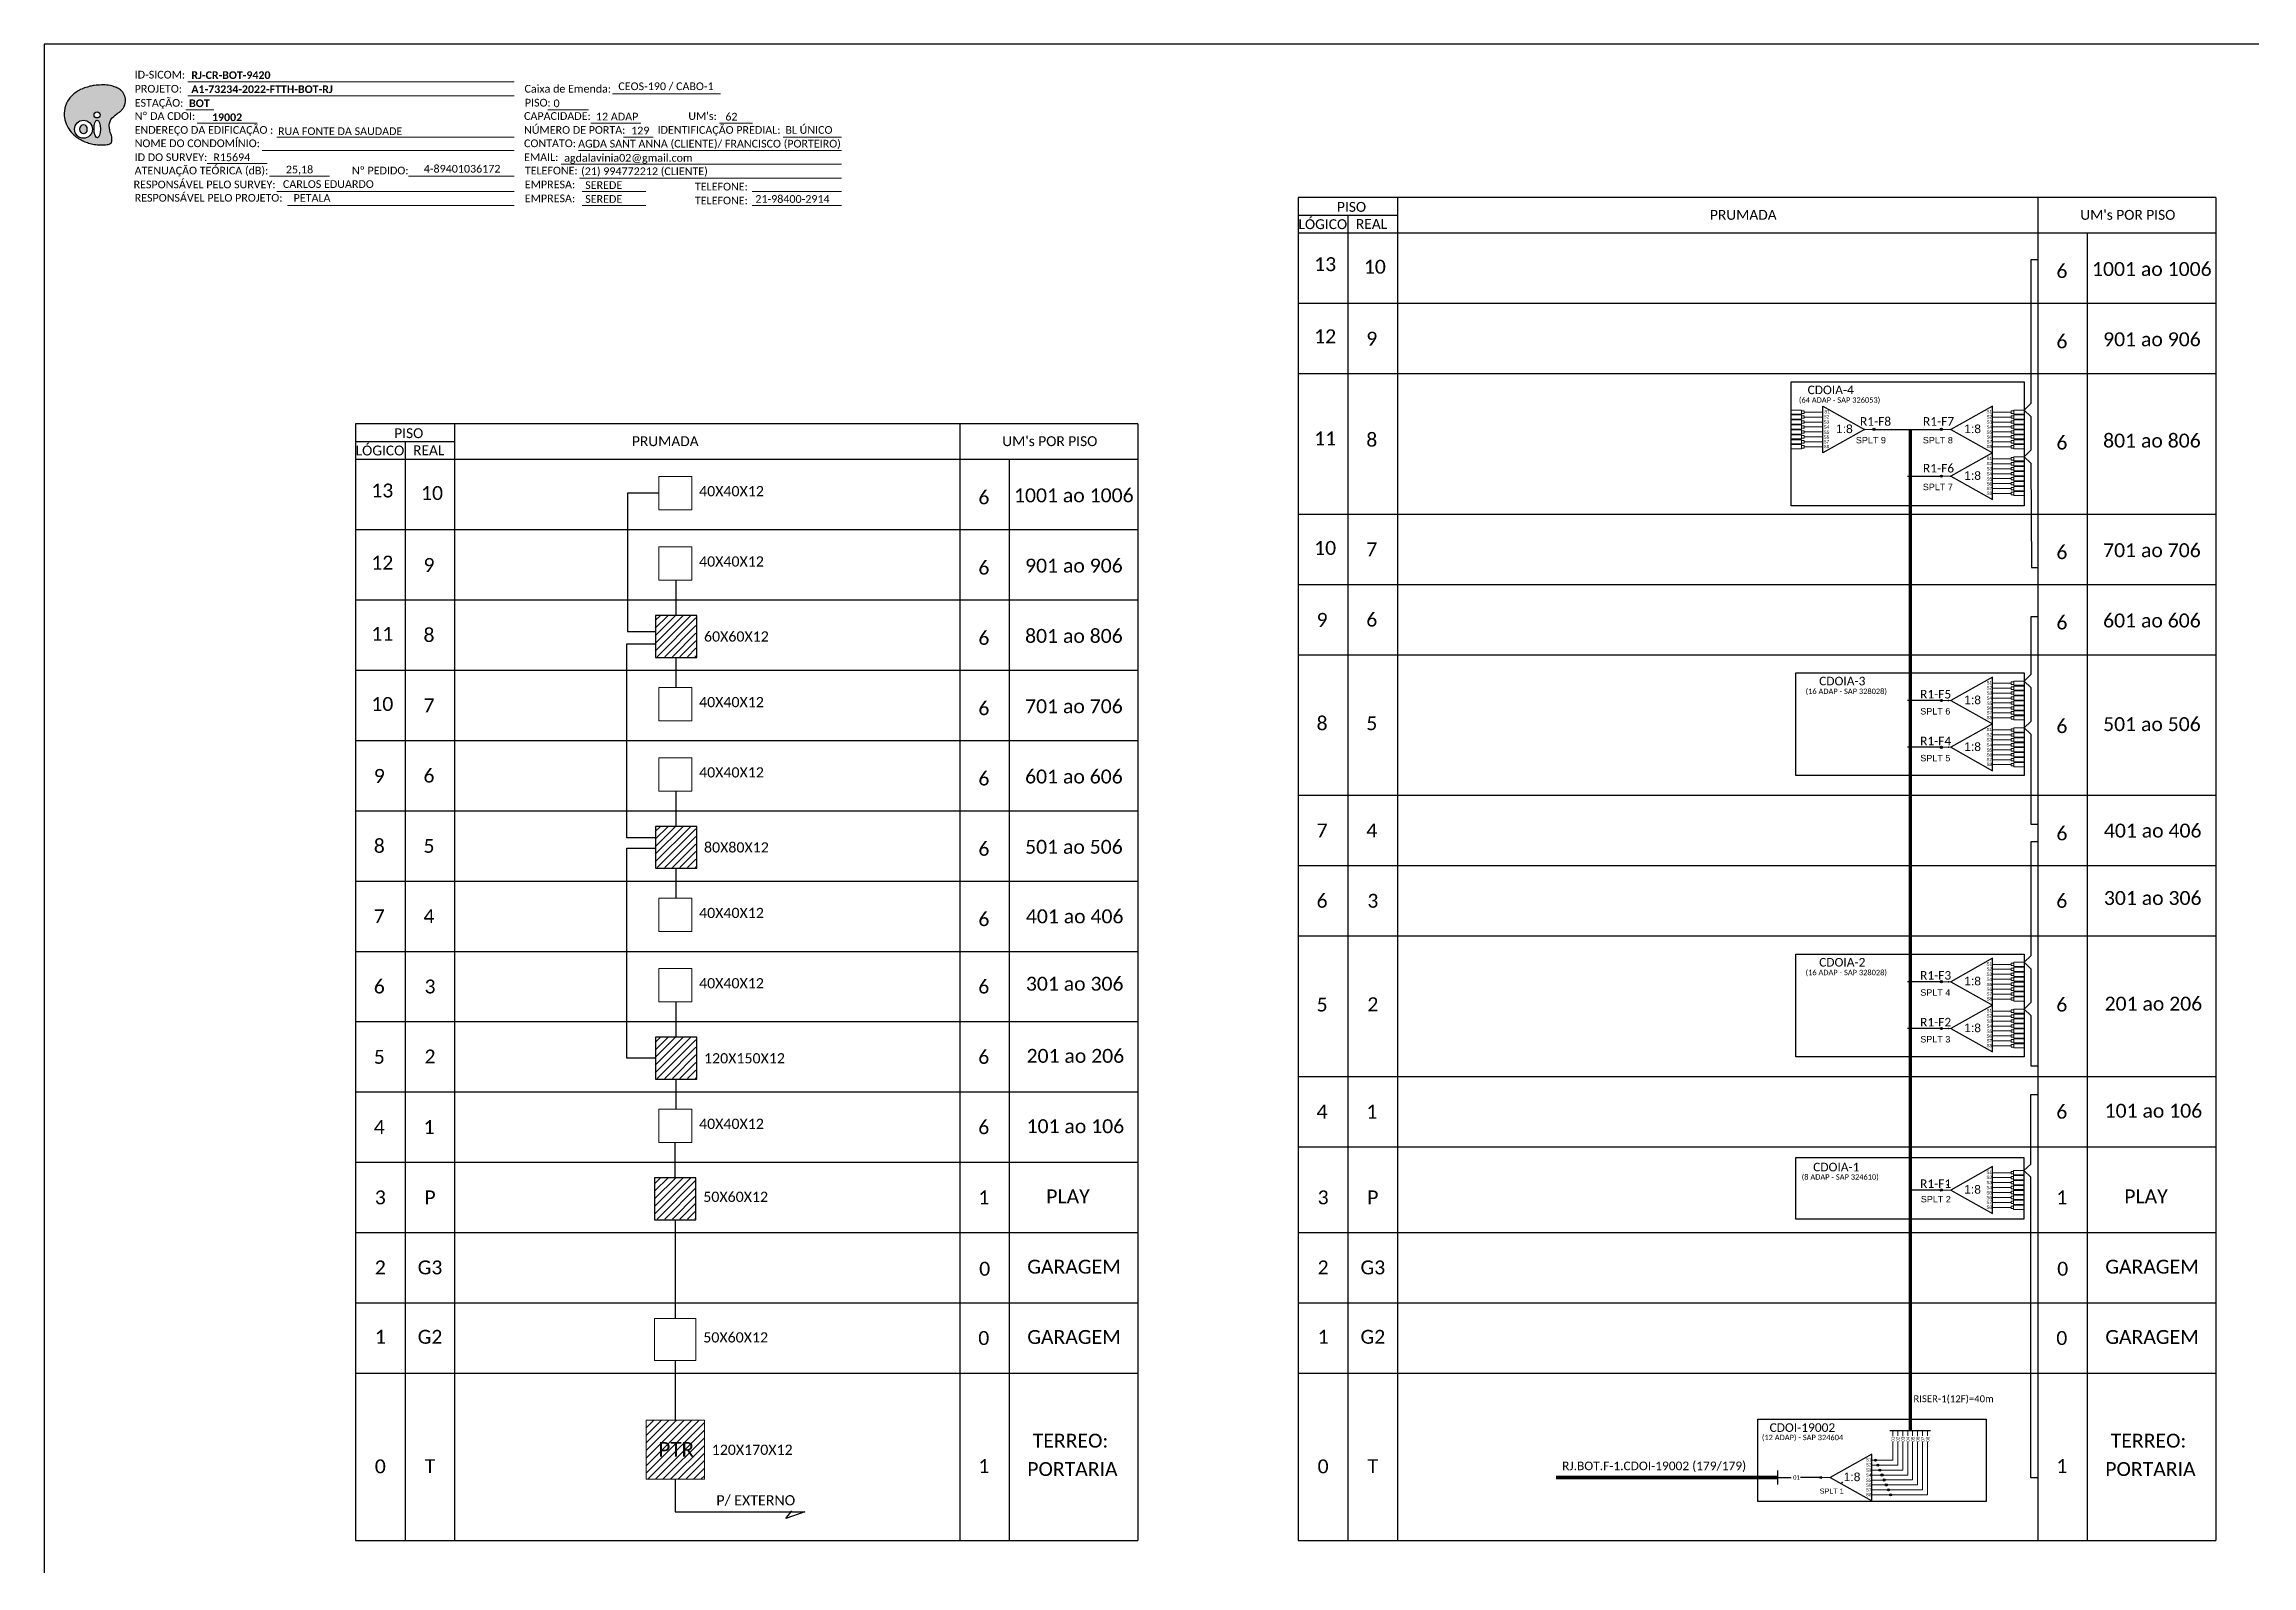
# Model space of a CAD drawing. Header units: inches. Extents: x 0 to 839, y 0 to 594.
# Drawn here: x 0 to 514, y 240 to 594 of the extents above; entities that cross this region are included whole.
import ezdxf
from ezdxf.enums import TextEntityAlignment as Align

# ---------------------------------------------------------------- set-up
doc = ezdxf.new("R2010")
doc.units = ezdxf.units.IN
doc.header["$LTSCALE"] = 0.5
doc.styles.add('ARIAL', font='arial.ttf')
doc.styles.add('WMF-Calibri0', font='calibri.ttf')
doc.styles.add('WMF-Calibri1', font='calibrib.ttf')

# ---------------------------------------------------------------- blocks, each defined once
blk = doc.blocks.new('OI')
h = blk.add_hatch(color=40)
edge = h.paths.add_edge_path()
edge.add_spline(control_points=[(4.35, -0.67), (3.92, -0.99), (3.26, -1.5), (2.81, -2.59), (2.9, -3.5), (3.06, -4.27), (3.31, -4.85), (3.37, -5.39), (3.4, -5.88), (3.2, -6.4), (2.54, -6.61), (1.65, -6.63), (0.55, -6.67), (-0.56, -6.42), (-1.61, -6.14), (-2.77, -5.61), (-3.92, -4.77), (-4.89, -3.7), (-5.34, -2.65), (-5.6, -1.94), (-5.85, -0.96), (-5.71, 0.47), (-5.1, 2.02), (-4.14, 3.02), (-3.3, 3.61), (-2.37, 4.16), (-1.36, 4.44), (-0.56, 4.7), (0.79, 4.85), (2.24, 4.97), (3.79, 4.57), (4.67, 4.21), (5.44, 3.65), (5.76, 2.99), (6.03, 2.21), (6.01, 1.46), (5.72, 0.64), (5.31, 0.08), (4.88, -0.38), (4.51, -0.55), (4.35, -0.67)], knot_values=[0, 0, 0, 0, 1.60434, 2.417191, 3.427595, 4.282808, 4.776746, 5.304182, 5.888771, 6.258406, 6.858137, 7.79129, 8.986195, 10.124242, 11.187857, 12.242908, 13.953784, 15.414161, 16.515391, 17.349188, 17.675853, 19.552021, 21.515531, 22.568638, 23.63245, 24.621084, 25.782718, 26.745347, 27.142653, 29.870543, 31.004649, 31.921532, 32.709589, 33.801391, 34.042471, 35.192333, 35.971461, 36.628871, 37.254359, 37.836911, 37.836911, 37.836911, 37.836911], degree=3, periodic=0)
h.paths.add_polyline_path([(1.13, -0.87, -1), (-0.04, -0.87, -1)], flags=16)
edge = h.paths.add_edge_path(flags=16)
edge.add_ellipse((0.56, -3.59), major_axis=(-0.02, 1.71), ratio=0.361305, start_angle=0, end_angle=360)
h.paths.add_polyline_path([(-0.36, -3.62, -1), (-3.8, -3.62, -1)], flags=16)
edge = h.paths.add_edge_path(flags=0)
edge.add_ellipse((-2.08, -3.62), major_axis=(0, 0.885), ratio=0.758294, start_angle=0, end_angle=360)
at = {"color": 40}
for centre, radius in [((-2.08, -3.62), 1.72), ((0.54, -0.87), 0.587)]:
    blk.add_circle(centre, radius, dxfattribs=at)
blk.add_ellipse((-2.08, -3.62), major_axis=(0, 0.885), ratio=0.758294, start_param=-3.141592653589792, end_param=3.141592653589792, dxfattribs=at)
blk.add_ellipse((0.56, -3.59), major_axis=(-0.02, 1.71), ratio=0.361305, dxfattribs=at)
at = {"color": 40, "start_tangent": (-0.800898, -0.598801), "end_tangent": (-0.800898, -0.598801)}
blk.add_spline([(4.35, -0.67), (3.2, -1.78), (2.9, -2.54), (2.92, -3.55), (3.12, -4.38), (3.28, -4.85), (3.37, -5.37), (3.35, -5.95), (3.2, -6.29), (2.66, -6.55), (1.73, -6.63), (0.54, -6.62), (-0.58, -6.41), (-1.6, -6.11), (-2.56, -5.67), (-3.95, -4.67), (-4.89, -3.56), (-5.37, -2.56), (-5.64, -1.78), (-5.72, -1.46), (-5.63, 0.42), (-4.84, 2.22), (-4.13, 2.99), (-3.27, 3.62), (-2.4, 4.09), (-1.3, 4.47), (-0.37, 4.72), (0.02, 4.77), (2.75, 4.8), (3.85, 4.53), (4.69, 4.16), (5.31, 3.68), (5.85, 2.73), (5.93, 2.5), (5.94, 1.35), (5.67, 0.62), (5.29, 0.08), (4.84, -0.36), (4.35, -0.67)], degree=3, dxfattribs=at)
blk = doc.blocks.new('SPLITTER_')
blk.add_point((0, 0))
at = {"style": 'ARIAL', "flags": 4}
blk.add_attdef('SPLT', (0, -3.26), '', height=1.5, dxfattribs=at)
blk = doc.blocks.new('SPLT_1-8_DIV_DIR')
h = blk.add_hatch(color=3)
h.dxf.hatch_style = 1
edge = h.paths.add_edge_path()
edge.add_arc((12.77, 4.04), 0.242, 0, 360)
h = blk.add_hatch(color=3)
h.dxf.hatch_style = 1
edge = h.paths.add_edge_path()
edge.add_arc((13.27, 2.88), 0.242, 0, 360)
h = blk.add_hatch(color=3)
h.dxf.hatch_style = 1
edge = h.paths.add_edge_path()
edge.add_arc((13.77, 1.73), 0.242, 0, 360)
h = blk.add_hatch(color=3)
h.dxf.hatch_style = 1
edge = h.paths.add_edge_path()
edge.add_arc((14.27, 0.58), 0.242, 0, 360)
h = blk.add_hatch(color=3)
h.dxf.hatch_style = 1
edge = h.paths.add_edge_path()
edge.add_arc((14.77, -0.58), 0.242, 0, 360)
h = blk.add_hatch(color=3)
h.dxf.hatch_style = 1
edge = h.paths.add_edge_path()
edge.add_arc((15.27, -1.73), 0.242, 0, 360)
h = blk.add_hatch(color=3)
h.dxf.hatch_style = 1
edge = h.paths.add_edge_path()
edge.add_arc((15.77, -2.88), 0.242, 0, 360)
h = blk.add_hatch(color=3)
h.dxf.hatch_style = 1
edge = h.paths.add_edge_path()
edge.add_arc((16.27, -4.04), 0.242, 0, 360)
at = {"color": 1}
blk.add_lwpolyline([(11.89, 5.45), (2.22, 0), (11.89, -5.45), (11.89, 5.45)], dxfattribs=at)
at = {"color": 1, "lineweight": 0}
blk.add_lwpolyline([(2.22, 0), (0, 0)], dxfattribs=at)
at = {"color": 7, "lineweight": 0}
for points in [[(12.77, 4.04), (11.89, 4.04)], [(11.89, 2.88), (13.27, 2.88)], [(11.89, 1.73), (13.77, 1.73)], [(11.89, 0.58), (14.27, 0.58)], [(11.89, -0.58), (14.77, -0.58)], [(11.89, -1.73), (15.27, -1.73)], [(11.89, -2.88), (15.77, -2.88)], [(11.89, -4.04), (16.27, -4.04)]]:
    blk.add_lwpolyline(points, dxfattribs=at)
at = {"color": 3}
for centre in [(12.77, 4.04), (13.27, 2.88), (13.77, 1.73), (14.27, 0.58), (14.77, -0.58), (15.27, -1.73), (15.77, -2.88), (16.27, -4.04)]:
    blk.add_circle(centre, 0.242, dxfattribs=at)
at = {"color": 1, "style": 'ARIAL'}
for s, height, p in [('1:8', 2, (5.35, -0.85)), ('S1', 0.75, (10.52, 3.77)), ('S2', 0.75, (10.52, 2.58)), ('S3', 0.75, (10.52, 1.37)), ('S4', 0.75, (10.52, 0.19)), ('S5', 0.75, (10.52, -1.02)), ('S6', 0.75, (10.52, -2.14)), ('S7', 0.75, (10.52, -3.24)), ('S8', 0.75, (10.52, -4.36))]:
    blk.add_text(s, height=height, dxfattribs=at).set_placement(p)
blk = doc.blocks.new('SPLT_1-8_SC-APC')
at = {"color": 1}
blk.add_lwpolyline([(-7.37, -2.1), (-17.04, -7.55), (-7.37, -13), (-7.37, -2.1)], dxfattribs=at)
at = {"color": 3, "lineweight": 0}
for points in [[(-2.99, -3.51), (-7.37, -3.51)], [(-7.37, -4.66), (-2.99, -4.66)], [(-2.41, -3.02), (-2.41, -4)], [(-2.41, -3.02), (0, -3.02)], [(-2.41, -4), (0, -4)], [(-2.41, -4.17), (-2.41, -5.16)], [(-2.41, -4.17), (0, -4.17)], [(-7.37, -5.82), (-2.99, -5.82)], [(-7.37, -6.97), (-2.99, -6.97)], [(-7.37, -8.12), (-2.99, -8.12)], [(-7.37, -9.28), (-2.99, -9.28)], [(-2.41, -5.16), (0, -5.16)], [(-2.41, -5.32), (-2.41, -6.31)], [(-2.41, -5.32), (0, -5.32)], [(-2.41, -6.31), (0, -6.31)], [(-2.41, -6.48), (-2.41, -7.46)], [(-2.41, -6.48), (0, -6.48)], [(-2.41, -7.46), (0, -7.46)], [(-2.41, -7.63), (-2.41, -8.62)], [(-2.41, -7.63), (0, -7.63)], [(-2.41, -8.62), (0, -8.62)], [(-2.41, -8.78), (-2.41, -9.77)], [(-2.41, -8.78), (0, -8.78)], [(-2.41, -9.77), (0, -9.77)], [(-2.41, -9.94), (-2.41, -10.92)], [(-2.41, -9.94), (0, -9.94)], [(-7.37, -10.43), (-2.99, -10.43)], [(-7.37, -11.58), (-2.99, -11.58)], [(-2.41, -10.92), (0, -10.92)], [(-2.41, -11.09), (-2.41, -12.08)], [(-2.41, -11.09), (0, -11.09)], [(-2.41, -12.08), (0, -12.08)]]:
    blk.add_lwpolyline(points, dxfattribs=at)
for points in [[(-2.99, -3.22), (-2.41, -3.22), (-2.41, -3.8), (-2.99, -3.8)], [(-2.99, -4.38), (-2.41, -4.38), (-2.41, -4.95), (-2.99, -4.95)], [(-2.99, -5.53), (-2.41, -5.53), (-2.41, -6.1), (-2.99, -6.1)], [(-2.99, -6.68), (-2.41, -6.68), (-2.41, -7.26), (-2.99, -7.26)], [(-2.99, -7.84), (-2.41, -7.84), (-2.41, -8.41), (-2.99, -8.41)], [(-2.99, -8.99), (-2.41, -8.99), (-2.41, -9.56), (-2.99, -9.56)], [(-2.99, -10.14), (-2.41, -10.14), (-2.41, -10.72), (-2.99, -10.72)], [(-2.99, -11.3), (-2.41, -11.3), (-2.41, -11.87), (-2.99, -11.87)]]:
    blk.add_lwpolyline(points, close=True, dxfattribs=at)
at = {"color": 1, "lineweight": 0}
blk.add_lwpolyline([(-17.04, -7.55), (-19.26, -7.55)], dxfattribs=at)
at = {"color": 1, "style": 'ARIAL'}
for s, height, p in [('S1', 0.75, (-8.74, -3.78)), ('S2', 0.75, (-8.74, -4.97)), ('1:8', 2, (-13.91, -8.4)), ('S3', 0.75, (-8.74, -6.18)), ('S4', 0.75, (-8.74, -7.36)), ('S5', 0.75, (-8.74, -8.57)), ('S6', 0.75, (-8.74, -9.69)), ('S7', 0.75, (-8.74, -10.78)), ('S8', 0.75, (-8.74, -11.9))]:
    blk.add_text(s, height=height, dxfattribs=at).set_placement(p)
blk = doc.blocks.new('SPLITTER FUTURO')
blk.add_point((0, 0))
at = {"style": 'ARIAL', "text_generation_flag": 6, "flags": 4}
for tag, p, height in [('SPLT', (-6.22, -4.1), 1.5), ('INSTAL.', (-6.25, -6.09), 1.25)]:
    blk.add_attdef(tag, p, '', height=height, rotation=180, dxfattribs=at)
blk = doc.blocks.new('SPLT_1-8_SC-APC_ESQ')
at = {"color": 3, "lineweight": 0}
for points in [[(2.41, -3.02), (0, -3.02)], [(2.41, -4), (0, -4)], [(2.41, -4.17), (0, -4.17)], [(2.41, -3.02), (2.41, -4)], [(2.41, -4.17), (2.41, -5.16)], [(2.99, -3.51), (7.37, -3.51)], [(7.37, -4.66), (2.99, -4.66)], [(2.41, -5.16), (0, -5.16)], [(2.41, -5.32), (0, -5.32)], [(2.41, -6.31), (0, -6.31)], [(2.41, -6.48), (0, -6.48)], [(2.41, -7.46), (0, -7.46)], [(2.41, -7.63), (0, -7.63)], [(2.41, -8.62), (0, -8.62)], [(2.41, -8.78), (0, -8.78)], [(2.41, -9.77), (0, -9.77)], [(2.41, -9.94), (0, -9.94)], [(2.41, -5.32), (2.41, -6.31)], [(2.41, -6.48), (2.41, -7.46)], [(2.41, -7.63), (2.41, -8.62)], [(2.41, -8.78), (2.41, -9.77)], [(2.41, -9.94), (2.41, -10.92)], [(7.37, -5.82), (2.99, -5.82)], [(7.37, -6.97), (2.99, -6.97)], [(7.37, -8.12), (2.99, -8.12)], [(7.37, -9.28), (2.99, -9.28)], [(2.41, -10.92), (0, -10.92)], [(2.41, -11.09), (0, -11.09)], [(2.41, -12.08), (0, -12.08)], [(2.41, -11.09), (2.41, -12.08)], [(7.37, -10.43), (2.99, -10.43)], [(7.37, -11.58), (2.99, -11.58)]]:
    blk.add_lwpolyline(points, dxfattribs=at)
for points in [[(2.99, -3.22), (2.41, -3.22), (2.41, -3.8), (2.99, -3.8)], [(2.99, -4.38), (2.41, -4.38), (2.41, -4.95), (2.99, -4.95)], [(2.99, -5.53), (2.41, -5.53), (2.41, -6.1), (2.99, -6.1)], [(2.99, -6.68), (2.41, -6.68), (2.41, -7.26), (2.99, -7.26)], [(2.99, -7.84), (2.41, -7.84), (2.41, -8.41), (2.99, -8.41)], [(2.99, -8.99), (2.41, -8.99), (2.41, -9.56), (2.99, -9.56)], [(2.99, -10.14), (2.41, -10.14), (2.41, -10.72), (2.99, -10.72)], [(2.99, -11.3), (2.41, -11.3), (2.41, -11.87), (2.99, -11.87)]]:
    blk.add_lwpolyline(points, close=True, dxfattribs=at)
at = {"color": 1}
blk.add_lwpolyline([(7.37, -2.1), (17.04, -7.55), (7.37, -13), (7.37, -2.1)], dxfattribs=at)
at = {"color": 1, "lineweight": 0}
blk.add_lwpolyline([(17.04, -7.55), (19.26, -7.55)], dxfattribs=at)
at = {"color": 1, "style": 'ARIAL'}
for s, height, p in [('S2', 0.75, (7.56, -4.97)), ('S1', 0.75, (7.7, -3.78)), ('S5', 0.75, (7.55, -8.57)), ('S3', 0.75, (7.55, -6.18)), ('S4', 0.75, (7.55, -7.36)), ('S6', 0.75, (7.55, -9.69)), ('S7', 0.75, (7.55, -10.78)), ('1:8', 2, (10.45, -8.4)), ('S8', 0.75, (7.55, -11.9))]:
    blk.add_text(s, height=height, dxfattribs=at).set_placement(p)

msp = doc.modelspace()

# ---------------------------------------------------------------- hatches: boundary and pattern name
h = msp.add_hatch(color=3)
h.dxf.hatch_style = 1
edge = h.paths.add_edge_path()
edge.add_arc((425.98, 504.27), 0.256, 0, 360)
h = msp.add_hatch(color=3)
h.dxf.hatch_style = 1
edge = h.paths.add_edge_path()
edge.add_arc((441.7, 504.27), 0.256, 0, 360)
h = msp.add_hatch(color=3)
h.dxf.hatch_style = 1
edge = h.paths.add_edge_path()
edge.add_arc((441.7, 493.37), 0.256, 0, 360)
h = msp.add_hatch()
h.set_pattern_fill('ANSI31', color=1, scale=10, style=0)
h.set_pattern_definition([(45, (-473.4436, 63.2086), (-0.8838835, 0.8838835), [])])
h.paths.add_polyline_path([(151.75, 460.93), (142.28, 460.93), (142.28, 451.33), (151.75, 451.33)])
h.paths.add_polyline_path([(150.06, 451.52), (150.06, 451.52), (150.06, 456.67), (150.06, 456.67)], flags=24)
h = msp.add_hatch(color=3)
h.dxf.hatch_style = 1
edge = h.paths.add_edge_path()
edge.add_arc((441.7, 441.13), 0.256, 0, 360)
h = msp.add_hatch(color=3)
h.dxf.hatch_style = 1
edge = h.paths.add_edge_path()
edge.add_arc((441.7, 430.24), 0.256, 0, 360)
h = msp.add_hatch()
h.set_pattern_fill('ANSI31', color=1, scale=10, style=0)
h.set_pattern_definition([(45, (-473.4436, 14.093), (-0.8838835, 0.8838835), [])])
h.paths.add_polyline_path([(151.75, 411.81), (142.28, 411.81), (142.28, 402.21), (151.75, 402.21)])
h.paths.add_polyline_path([(150.06, 402.41), (150.06, 402.41), (150.06, 407.56), (150.06, 407.56)], flags=24)
h = msp.add_hatch(color=3)
h.dxf.hatch_style = 1
edge = h.paths.add_edge_path()
edge.add_arc((441.7, 375.64), 0.256, 0, 360)
h = msp.add_hatch(color=3)
h.dxf.hatch_style = 1
edge = h.paths.add_edge_path()
edge.add_arc((441.7, 364.75), 0.256, 0, 360)
h = msp.add_hatch()
h.set_pattern_fill('ANSI31', color=1, scale=10, style=0)
h.set_pattern_definition([(45, (-473.4436, -35.0226), (-0.8838835, 0.8838835), [])])
h.paths.add_polyline_path([(151.75, 362.7), (142.28, 362.7), (142.28, 353.1), (151.75, 353.1)])
h.paths.add_polyline_path([(150.06, 353.29), (150.06, 353.29), (150.06, 358.44), (150.06, 358.44)], flags=24)
h = msp.add_hatch()
h.set_pattern_fill('ANSI31', color=1, scale=10, style=0)
h.set_pattern_definition([(45, (-473.4436, -67.7664), (-0.8838835, 0.8838835), [])])
h.paths.add_polyline_path([(151.75, 329.96), (142.28, 329.96), (142.28, 320.35), (151.75, 320.35)])
h.paths.add_polyline_path([(150.06, 320.55), (150.06, 320.55), (150.06, 325.7), (150.06, 325.7)], flags=24)
h = msp.add_hatch(color=3)
h.dxf.hatch_style = 1
edge = h.paths.add_edge_path()
edge.add_arc((441.66, 327.12), 0.242, 0, 360)
h = msp.add_hatch()
h.set_pattern_fill('ANSI31', color=1, scale=10, style=0)
h.set_pattern_definition([(45, (-471.4736, -124.2033), (-0.8838835, 0.8838835), [])])
h.paths.add_polyline_path([(140.15, 259.76), (153.72, 259.76), (153.72, 273.52), (140.15, 273.52)])
h.paths.add_polyline_path([(142.15, 264.11), (152.23, 264.11), (152.23, 269.26), (142.15, 269.26)], flags=24)
h = msp.add_hatch(color=3)
h.dxf.hatch_style = 1
edge = h.paths.add_edge_path()
edge.add_arc((413.6, 260.17), 0.205, 0, 360)

# ---------------------------------------------------------------- linework, layer by layer
at = {"color": 3}
for p, q in [((147.1, 460.93), (147.1, 469.16)), ((147.1, 444.19), (147.1, 451.17)), ((147.1, 411.81), (147.1, 420.05)), ((147.1, 395.07), (147.1, 402.05)), ((147.1, 362.7), (147.1, 370.93)), ((147.1, 345.95), (147.1, 352.94)), ((146.93, 329.96), (146.93, 338.19))]:
    msp.add_line(p, q, dxfattribs=at)
at = {"color": 5}
msp.add_line((441.66, 327.12), (434.44, 327.12), dxfattribs=at)
for points in [[(0, 0), (838.56, 0), (838.56, 594), (0, 594), (0, 0)], [(291.97, 558.25), (291.97, 245.53)], [(315.11, 245.53), (315.11, 558.25)], [(464.14, 558.25), (464.14, 245.53)], [(505.58, 558.25), (505.58, 245.53)], [(303.54, 554.14), (303.54, 245.53)], [(475.72, 245.53), (475.72, 550.02)], [(291.97, 533.65), (505.58, 533.65)], [(291.97, 517.28), (505.58, 517.28)], [(72.48, 505.54), (72.48, 245.53)], [(95.62, 245.53), (95.62, 505.54)], [(213.18, 505.54), (213.18, 245.53)], [(254.61, 505.54), (254.61, 245.53)], [(84.05, 501.43), (84.05, 245.53)], [(224.75, 245.53), (224.75, 497.31)], [(291.97, 484.54), (505.58, 484.54)], [(72.48, 480.94), (254.61, 480.94)], [(291.97, 468.16), (505.58, 468.16)], [(72.48, 464.57), (254.61, 464.57)], [(72.48, 448.2), (254.61, 448.2)], [(291.97, 451.79), (505.58, 451.79)], [(72.48, 431.83), (254.61, 431.83)], [(291.97, 419.05), (505.58, 419.05)], [(72.48, 415.46), (254.61, 415.46)], [(291.97, 402.68), (505.58, 402.68)], [(72.48, 399.08), (254.61, 399.08)], [(291.97, 386.31), (505.58, 386.31)], [(72.48, 382.71), (254.61, 382.71)], [(72.48, 366.34), (254.61, 366.34)], [(72.48, 349.97), (254.61, 349.97)], [(291.97, 353.56), (505.58, 353.56)], [(291.97, 337.19), (505.58, 337.19)], [(72.48, 333.6), (254.61, 333.6)], [(72.48, 317.22), (254.61, 317.22)], [(291.97, 317.22), (505.58, 317.22)], [(72.48, 300.85), (254.61, 300.85)], [(291.97, 300.85), (505.58, 300.85)], [(72.48, 284.48), (254.61, 284.48)], [(291.97, 284.48), (505.58, 284.48)], [(72.48, 245.53), (254.61, 245.53)], [(291.97, 245.53), (505.58, 245.53)]]:
    msp.add_lwpolyline(points)
at = {"color": 7, "lineweight": 0}
for points in [[(33.47, 585.24), (109.44, 585.24)], [(33.47, 581.96), (109.44, 581.96)], [(132.28, 582.45), (157.42, 582.45)], [(32.96, 578.68), (39.51, 578.68)], [(117.24, 578.72), (126.72, 578.72)], [(35.62, 575.61), (49.56, 575.61)], [(54.19, 572.37), (109.44, 572.37)], [(127.29, 575.61), (138.91, 575.61)], [(134.87, 572.37), (141.82, 572.37)], [(157.23, 575.61), (164.9, 575.61)], [(172.05, 572.37), (185.6, 572.37)], [(37.94, 566.2), (51.88, 566.2)], [(50.78, 569.26), (109.44, 569.26)], [(120.37, 566.02), (185.63, 566.02)], [(124.4, 569.26), (185.63, 569.26)], [(52.47, 563.23), (66.42, 563.23)], [(84.8, 563.24), (109.3, 563.24)], [(85.31, 563.24), (109.46, 563.24)], [(124.65, 562.79), (185.63, 562.79)], [(54.19, 559.67), (109.44, 559.67)], [(56.68, 556.44), (109.44, 556.44)], [(125.26, 559.67), (140.06, 559.67)], [(125.26, 556.44), (140.06, 556.44)], [(164.86, 559.67), (185.63, 559.67)], [(164.86, 556.44), (185.63, 556.44)]]:
    msp.add_lwpolyline(points, dxfattribs=at)
at = {"color": 0}
for points in [[(505.58, 558.25), (291.97, 558.25)], [(291.97, 554.14), (315.11, 554.14)], [(291.97, 550.02), (505.58, 550.02)], [(254.61, 505.54), (72.48, 505.54)], [(72.48, 501.43), (95.62, 501.43)], [(72.48, 497.31), (254.61, 497.31)]]:
    msp.add_lwpolyline(points, dxfattribs=at)
at = {"color": 3}
for points in [[(464.15, 543.79), (462.5, 543.79), (462.49, 510.3), (460.93, 508.79), (462.49, 507.29), (462.49, 499.4), (460.93, 497.9), (462.49, 496.39), (462.66, 472.09), (464.31, 472.09)], [(143.1, 489.42), (135.77, 489.42), (135.77, 457.22), (142.29, 457.22)], [(464.15, 460.63), (462.5, 460.64), (462.49, 447.17), (460.93, 445.66), (462.49, 444.15), (462.49, 436.27), (460.93, 434.76), (462.49, 433.26), (462.49, 412.32), (464.14, 412.32)], [(142.29, 409.13), (135.69, 409.13), (135.69, 454.34), (142.29, 454.34)], [(142.29, 357.82), (135.69, 357.82), (135.69, 406.76), (142.29, 406.76)], [(464.15, 408.21), (462.5, 408.21), (462.49, 381.68), (460.93, 380.17), (462.49, 378.67), (462.49, 370.78), (460.93, 369.28), (462.49, 367.77), (462.49, 356.05), (464.14, 356.05)], [(464.14, 260.08), (462.49, 260.08), (462.49, 330.14), (460.92, 331.65), (462.49, 333.16), (462.49, 349.36), (464.14, 349.36)], [(146.93, 320.19), (146.93, 297.21)], [(146.93, 287.45), (146.93, 273.52)], [(403.62, 260.17), (406.7, 260.17)], [(413.6, 260.17), (408.85, 260.17)]]:
    msp.add_lwpolyline(points, dxfattribs=at)
at = {"color": 1}
for points in [[(406.72, 515.32), (460.96, 515.32), (460.96, 486.5), (406.72, 486.5)], [(151.92, 460.93), (142.29, 460.93), (142.29, 451.17), (151.92, 451.17)], [(407.8, 447.56), (460.93, 447.56), (460.93, 423.67), (407.8, 423.67)], [(151.92, 411.81), (142.29, 411.81), (142.29, 402.05), (151.92, 402.05)], [(407.8, 382.07), (460.93, 382.07), (460.93, 358.18), (407.8, 358.18)], [(151.92, 362.7), (142.29, 362.7), (142.29, 352.94), (151.92, 352.94)], [(407.79, 334.67), (460.92, 334.67), (460.92, 320.35), (407.79, 320.35)], [(151.75, 329.96), (142.12, 329.96), (142.12, 320.19), (151.75, 320.19)], [(398.98, 273.72), (452.11, 273.72), (452.11, 254.62), (398.98, 254.62)]]:
    msp.add_lwpolyline(points, close=True, dxfattribs=at)
at = {"color": 5}
for points in [[(425.98, 504.27), (441.67, 504.27)], [(433.82, 493.37), (441.67, 493.37)], [(441.67, 441.13), (433.82, 441.13)], [(441.67, 430.24), (433.82, 430.24)], [(441.67, 375.64), (433.82, 375.64)], [(441.67, 364.75), (433.82, 364.75)], [(429.68, 271.12), (439.17, 271.12)]]:
    msp.add_lwpolyline(points, dxfattribs=at)
msp.add_lwpolyline([(434.44, 271.12, 0.8, 0.8, 0), (434.44, 504.27, 0.8, 0.8, 0), (434.44, 504.27, 0.8, 0.8, 0)], format="xyseb", dxfattribs=at)
at = {"lineweight": 0}
for points in [[(150.76, 493.3), (143.1, 493.3), (143.1, 485.53), (150.76, 485.53)], [(150.76, 476.93), (143.1, 476.93), (143.1, 469.16), (150.76, 469.16)], [(150.76, 444.19), (143.1, 444.19), (143.1, 436.42), (150.76, 436.42)], [(150.76, 427.81), (143.1, 427.81), (143.1, 420.05), (150.76, 420.05)], [(150.76, 395.07), (143.1, 395.07), (143.1, 387.3), (150.76, 387.3)], [(150.76, 378.7), (143.1, 378.7), (143.1, 370.93), (150.76, 370.93)], [(150.76, 345.95), (143.1, 345.95), (143.1, 338.19), (150.76, 338.19)], [(151.75, 297.21), (142.12, 297.21), (142.12, 287.45), (151.75, 287.45)]]:
    msp.add_lwpolyline(points, close=True, dxfattribs=at)
at = {"color": 1, "lineweight": 0}
msp.add_lwpolyline([(140.15, 273.52), (153.72, 273.52), (153.72, 259.76), (140.15, 259.76)], close=True, dxfattribs=at)
at = {"color": 5, "lineweight": 0}
for points in [[(430.37, 268.38), (430.37, 264.21), (426.61, 264.21)], [(427.11, 263.06), (431.53, 263.06), (431.53, 268.41)], [(427.61, 261.9), (432.69, 261.9), (432.69, 268.41)], [(428.11, 260.75), (433.84, 260.75), (433.84, 268.41)], [(428.61, 259.6), (435, 259.6), (435, 268.41)], [(429.11, 258.44), (436.16, 258.44), (436.16, 268.41)], [(429.61, 257.29), (437.31, 257.29), (437.31, 268.41)], [(430.11, 256.14), (438.47, 256.14), (438.47, 268.41)], [(430.37, 271.12), (430.37, 269.8)], [(431.53, 271.12), (431.53, 269.84)], [(432.69, 271.12), (432.69, 269.83)], [(433.84, 271.12), (433.84, 269.84)], [(435, 271.12), (435, 269.84)], [(436.16, 271.12), (436.16, 269.83)], [(437.31, 271.12), (437.31, 269.84)], [(438.47, 271.12), (438.47, 269.84)]]:
    msp.add_lwpolyline(points, dxfattribs=at)
at = {"color": 1}
for points in [[(146.93, 259.76), (146.93, 252.19), (177.07, 252.19)], [(403.62, 258.55), (403.62, 261.8)], [(172.66, 250.6), (174.06, 252.43)], [(177.07, 252.19), (172.66, 250.6)]]:
    msp.add_lwpolyline(points, dxfattribs=at)
at = {"color": 1, "const_width": 0.8}
msp.add_lwpolyline([(352, 260.18), (403.62, 260.17)], dxfattribs=at)
at = {"color": 3}
for centre, radius in [((425.98, 504.27), 0.256), ((441.7, 504.27), 0.256), ((441.7, 493.37), 0.256), ((441.7, 441.13), 0.256), ((441.7, 430.24), 0.256), ((441.7, 375.64), 0.256), ((441.7, 364.75), 0.256), ((441.66, 327.12), 0.242), ((413.6, 260.17), 0.205), ((413.6, 260.17), 0.205)]:
    msp.add_circle(centre, radius, dxfattribs=at)

# ---------------------------------------------------------------- block references
at = {"color": 7, "xscale": 1.213923925163967, "yscale": 1.213923925163967, "zscale": 1.213923925163967, "rotation": 0.1532896023949059}
msp.add_blockref('OI', (11.67, 578.58), dxfattribs=at)
for name, p in [('SPLT_1-8_SC-APC_ESQ', (406.72, 511.81)), ('SPLT_1-8_DIV_DIR', (413.6, 260.17))]:
    msp.add_blockref(name, p)
at = {"color": 3}
for p in [(460.93, 511.81), (460.93, 500.92), (460.93, 448.68), (460.93, 437.78), (460.93, 383.19), (460.93, 372.29), (460.92, 334.67)]:
    msp.add_blockref('SPLT_1-8_SC-APC', p, dxfattribs=at)
ref = msp.add_blockref('SPLITTER_', (423.75, 504.27))
ref.add_attrib('SPLT', 'SPLT 9', (421.78, 501.01), dxfattribs={"height": 1.5, "style": 'ARIAL'})
ref = msp.add_blockref('SPLITTER_', (443.9, 504.27), dxfattribs=dict(xscale=-1))
ref.add_attrib('SPLT', 'SPLT 8', (437.37, 501.01), dxfattribs={"height": 1.5, "style": 'ARIAL'})
ref = msp.add_blockref('SPLITTER_', (443.9, 493.38), dxfattribs=dict(xscale=-1))
ref.add_attrib('SPLT', 'SPLT 7', (437.37, 490.12), dxfattribs={"height": 1.5, "style": 'ARIAL'})
ref = msp.add_blockref('SPLITTER_', (443.31, 441.13), dxfattribs=dict(xscale=-1))
ref.add_attrib('SPLT', 'SPLT 6', (436.78, 437.87), dxfattribs={"height": 1.5, "style": 'ARIAL'})
ref = msp.add_blockref('SPLITTER_', (443.31, 430.24), dxfattribs=dict(xscale=-1))
ref.add_attrib('SPLT', 'SPLT 5', (436.78, 426.97), dxfattribs={"height": 1.5, "style": 'ARIAL'})
ref = msp.add_blockref('SPLITTER_', (443.31, 375.64), dxfattribs=dict(xscale=-1))
ref.add_attrib('SPLT', 'SPLT 4', (436.78, 372.38), dxfattribs={"height": 1.5, "style": 'ARIAL'})
ref = msp.add_blockref('SPLITTER_', (443.31, 364.75), dxfattribs=dict(xscale=-1))
ref.add_attrib('SPLT', 'SPLT 3', (436.78, 361.49), dxfattribs={"height": 1.5, "style": 'ARIAL'})
ref = msp.add_blockref('SPLITTER FUTURO', (443.13, 328.33))
ref.add_attrib('SPLT', 'SPLT 2', (436.9, 324.24), dxfattribs={"height": 1.5, "rotation": 180, "style": 'ARIAL', "text_generation_flag": 6})
ref = msp.add_blockref('SPLITTER_', (418.59, 259.01), dxfattribs=dict(xscale=-0.8000000000001819, yscale=0.8000000000001819, zscale=0.8))
ref.add_attrib('SPLT', 'SPLT 1', (413.36, 256.4), dxfattribs={"height": 1.2, "style": 'ARIAL'})

# ---------------------------------------------------------------- texts
at = {"color": 7, "lineweight": 0, "style": 'WMF-Calibri0'}
for s, height, p in [('ID-SICOM:', 1.793, (21.07, 585.99)), ('PROJETO:', 1.793, (21.07, 582.71)), ('ESTAÇÃO:', 1.793, (21.07, 579.43)), ('Caixa de Emenda:', 1.7927, (111.83, 582.71)), ('PISO:', 1.793, (111.9, 579.47)), ('Nº DA CDOI:', 1.7927, (21.07, 576.36)), ('CAPACIDADE:', 1.7927, (111.72, 576.36)), ("UM's:", 1.793, (149.96, 576.36)), ('ENDEREÇO DA EDIFICAÇÃO :', 1.7927, (21.07, 573.12)), ('NOME DO CONDOMÍNIO:', 1.7927, (21.07, 570.01)), ('CONTATO:', 1.793, (111.72, 570.01)), ('NÚMERO DE PORTA:', 1.7927, (111.72, 573.12)), ('IDENTIFICAÇÃO PREDIAL:', 1.7927, (142.8, 573.12)), ('BL ÚNICO', 1.793, (172.55, 573.12)), ('ATENUAÇÃO TEÓRICA (dB):', 1.7927, (21.07, 563.66)), ('ID DO SURVEY:', 1.7927, (21.07, 566.77)), ('25,18 ', 1.793, (56.27, 563.9)), ('Nº PEDIDO:', 1.793, (71.66, 563.67)), ('EMAIL:', 1.793, (111.72, 566.77)), ('TELEFONE:', 1.793, (111.9, 563.66)), ('RESPONSÁVEL PELO SURVEY:', 1.7927, (20.83, 560.42)), ('EMPRESA:', 1.793, (111.9, 560.42)), ('TELEFONE:', 1.793, (151.5, 559.92)), ('RESPONSÁVEL PELO PROJETO:', 1.7927, (21.07, 557.31)), ('EMPRESA:', 1.793, (111.9, 557.18)), ('TELEFONE:', 1.793, (151.5, 556.68))]:
    msp.add_text(s, height=height, dxfattribs=at).set_placement(p)
at = {"color": 7, "linetype": 'Continuous'}
for s, height, style, p in [('RJ-CR-BOT-9420 ', 1.7927, 'WMF-Calibri1', (34.27, 585.89)), ('BOT', 1.793, 'WMF-Calibri1', (33.75, 579.33)), ('A1-73234-2022-FTTH-BOT-RJ', 1.7927, 'WMF-Calibri1', (34.27, 582.61)), ('0', 1.79, 'WMF-Calibri0', (118.59, 579.32)), ('CEOS-190 / CABO-1', 1.7927, 'WMF-Calibri0', (133.68, 583.29)), ('12 ADAP', 1.793, 'WMF-Calibri0', (128.46, 576.23)), ('62', 1.793, 'WMF-Calibri0', (158.58, 576.21)), ('RUA FONTE DA SAUDADE', 1.7927, 'WMF-Calibri0', (54.45, 572.83)), ('AGDA SANT ANNA (CLIENTE)/ FRANCISCO (PORTEIRO)', 1.7927, 'WMF-Calibri0', (124.31, 569.92)), ('129', 1.793, 'WMF-Calibri0', (136.65, 572.97)), ('R15694', 1.793, 'WMF-Calibri0', (39.39, 566.75)), ('agdalavinia02@gmail.com', 1.7927, 'WMF-Calibri0', (121.07, 566.62)), ('(21) 994772212 (CLIENTE)', 1.7927, 'WMF-Calibri0', (125.01, 563.5)), ('CARLOS EDUARDO', 1.7927, 'WMF-Calibri0', (55.59, 560.51)), ('SEREDE', 1.793, 'WMF-Calibri0', (125.96, 560.27)), ('PETALA', 1.793, 'WMF-Calibri0', (58.08, 557.28)), ('SEREDE', 1.793, 'WMF-Calibri0', (125.96, 557.04)), ('21-98400-2914', 1.7927, 'WMF-Calibri0', (165.57, 557.04))]:
    msp.add_text(s, height=height, dxfattribs=dict(at, style=style)).set_placement(p)
at = {"color": 7, "linetype": 'Continuous', "style": 'WMF-Calibri1'}
msp.add_text('19002', height=1.793, dxfattribs=at).set_placement((42.59, 576.07), align=Align.CENTER)
at = {"color": 7, "style": 'WMF-Calibri0'}
for s, height, p in [('4-89401036172', 1.7927, (88.38, 564.08)), ('1001 ao 1006', 3.24, (476.76, 540.01)), ('901 ao 906', 3.24, (479.34, 523.64)), ('801 ao 806', 3.24, (479.34, 500.05)), ('40X40X12', 2.373, (152.47, 488.7)), ('1001 ao 1006', 3.24, (225.79, 487.3)), ('40X40X12', 2.373, (152.47, 472.33)), ('901 ao 906', 3.24, (228.37, 470.93)), ('701 ao 706', 3.24, (479.34, 474.52)), ('801 ao 806', 3.24, (228.37, 454.56)), ('601 ao 606', 3.24, (479.34, 458.15)), ('60X60X12', 2.373, (153.62, 454.86)), ('40X40X12', 2.373, (152.47, 439.58)), ('701 ao 706', 3.24, (228.37, 438.18)), ('501 ao 506', 3.24, (479.34, 434.01)), ('40X40X12', 2.373, (152.47, 423.21)), ('601 ao 606', 3.24, (228.37, 421.81)), ('401 ao 406', 3.24, (479.52, 409.22)), ('80X80X12', 2.373, (153.62, 405.74)), ('501 ao 506', 3.24, (228.37, 405.44)), ('301 ao 306', 3.24, (479.52, 393.52)), ('40X40X12', 2.373, (152.47, 390.47)), ('401 ao 406', 3.24, (228.55, 389.25)), ('40X40X12', 2.373, (152.47, 374.1)), ('301 ao 306', 3.24, (228.55, 373.55)), ('201 ao 206', 3.24, (479.68, 368.91)), ('201 ao 206', 3.24, (228.71, 356.75)), ('120X150X12', 2.373, (153.62, 356.62)), ('101 ao 106', 3.24, (479.68, 343.97)), ('40X40X12', 2.373, (152.47, 341.35)), ('101 ao 106', 3.24, (228.71, 340.37)), ('50X60X12', 2.373, (153.45, 324.36)), ('PLAY', 3.24, (233.3, 324.02)), ('PLAY', 3.24, (484.27, 324.02)), ('GARAGEM', 3.24, (228.88, 307.65)), ('GARAGEM', 3.24, (479.85, 307.65)), ('50X60X12', 2.373, (153.45, 291.62)), ('GARAGEM', 3.24, (228.88, 291.28)), ('GARAGEM', 3.24, (479.85, 291.28)), ('PTR', 3.433, (143.01, 264.99)), ('120X170X12', 2.373, (155.42, 265.45)), ('TERREO:', 3.24, (230.15, 267.13)), ('TERREO:', 3.24, (481.12, 267.13)), ('PORTARIA', 3.24, (228.88, 260.52)), ('PORTARIA', 3.24, (479.85, 260.52)), ('P/ EXTERNO', 2.373, (156.49, 253.68))]:
    msp.add_text(s, height=height, dxfattribs=at).set_placement(p)
at = {"color": 0, "style": 'WMF-Calibri0'}
for s, p in [('     PISO', (296.93, 554.95)), ('PRUMADA', (387.82, 553.09)), ("UM's POR PISO", (474.03, 553.09)), ('  LÓGICO', (290.39, 550.92)), ('    REAL', (302.15, 550.97)), ('     PISO', (77.44, 502.24)), ('  LÓGICO', (70.89, 498.21)), ('    REAL', (82.65, 498.26)), ('PRUMADA', (136.85, 500.38)), ("UM's POR PISO", (223.06, 500.38))]:
    msp.add_text(s, height=2.3, dxfattribs=at).set_placement(p)
at = {"color": 7, "style": 'WMF-Calibri0'}
for s, p in [('13', (298.22, 542.75)), ('10', (309.79, 542.16)), ('12', (298.22, 525.96)), ('11', (298.22, 502.16)), ('13', (78.72, 490.04)), ('10', (90.3, 489.45)), ('10', (298.22, 476.67)), ('12', (78.72, 473.25)), ('11', (78.72, 456.66)), ('10', (78.72, 440.33))]:
    msp.add_text(s, height=3.24, dxfattribs=at).set_placement(p, align=Align.MIDDLE_CENTER)
at = {"color": 1, "style": 'WMF-Calibri0'}
for s, p in [('CDOIA-4', (410.54, 512.48)), ('CDOIA-3', (413.23, 444.66)), ('CDOIA-2', (413.23, 379.17)), ('CDOIA-1', (411.84, 331.47)), ('CDOI-19002', (401.69, 270.8)), ('RJ.BOT.F-1.CDOI-19002 (179/179)', (353.39, 261.88))]:
    msp.add_text(s, height=2, dxfattribs=at).set_placement(p)
for s, p in [('(64 ADAP - SAP 326053)', (417.98, 510.49)), ('(16 ADAP - SAP 328028)', (419.54, 442.65)), ('(16 ADAP - SAP 328028)', (419.54, 377.16)), ('(8 ADAP - SAP 324610)', (418.14, 329.54)), ('(12 ADAP) - SAP 324604', (409.36, 268.87))]:
    msp.add_text(s, height=1.25, dxfattribs=at).set_placement(p, align=Align.CENTER)
at = {"color": 5, "style": 'WMF-Calibri0'}
for s, height, p in [('R1-F8', 2, (422.74, 505.13)), ('R1-F7', 2, (437.4, 505.13)), ('R1-F6', 2, (437.4, 494.24)), ('R1-F5', 2, (436.73, 441.61)), ('R1-F4', 2, (436.73, 430.71)), ('R1-F3', 2, (436.73, 376.12)), ('R1-F2', 2, (436.73, 365.22)), ('R1-F1', 2, (436.73, 327.6)), ('RISER-1(12F)=40m', 1.6, (435.18, 277.71))]:
    msp.add_text(s, height=height, dxfattribs=at).set_placement(p)
at = {"style": 'ARIAL'}
for s, p in [('01', (430.43, 269.09)), ('02', (431.58, 269.09)), ('03', (432.74, 269.09)), ('04', (433.9, 269.09)), ('05', (435.05, 269.09)), ('06', (436.21, 269.09)), ('07', (437.37, 269.09)), ('08', (438.52, 269.09))]:
    msp.add_text(s, height=0.75, rotation=90, dxfattribs=at).set_placement(p, align=Align.MIDDLE_CENTER)
msp.add_text('01', height=1, dxfattribs=at).set_placement((407.95, 260.17), align=Align.MIDDLE_CENTER)
at = {"color": 7, "style": 'WMF-Calibri0'}
for tag, flags, p in [('6', 4, (469.75, 541.16)), ('9', 4, (309.08, 525.4)), ('6', 4, (469.75, 524.79)), ('8', 4, (309.08, 501.88)), ('6', 4, (469.75, 501.21)), ('6', 4, (218.78, 488.46)), ('9', 4, (89.59, 472.69)), ('6', 4, (218.78, 472.08)), ('7', 4, (309.08, 476.35)), ('6', 4, (469.75, 475.68)), ('8', 4, (89.59, 456.39)), ('6', 4, (218.78, 455.71)), ('9', 4, (297.51, 459.91)), ('6', 4, (309.08, 459.98)), ('6', 4, (469.75, 459.31)), ('7', 4, (89.59, 440.01)), ('6', 4, (218.78, 439.34)), ('8', 4, (297.51, 435.84)), ('5', 4, (309.08, 435.84)), ('6', 4, (469.75, 435.17)), ('9', 4, (78.02, 423.57)), ('6', 4, (89.59, 423.64)), ('6', 4, (218.78, 422.97)), ('7', 4, (297.51, 410.86)), ('4', 4, (309.08, 410.86)), ('6', 4, (469.75, 410.19)), ('8', 4, (78.02, 407.27)), ('5', 4, (89.59, 407.27)), ('6', 4, (218.78, 406.6)), ('6', 4, (297.51, 394.49)), ('3', 4, (309.33, 394.49)), ('6', 4, (469.72, 394.48)), ('7', 4, (78.02, 390.9)), ('4', 4, (89.59, 390.9)), ('6', 4, (218.78, 390.22)), ('6', 4, (78.02, 374.53)), ('3', 4, (89.83, 374.53)), ('6', 4, (218.75, 374.52)), ('5', 4, (297.51, 370.32)), ('2', 4, (309.33, 370.39)), ('6', 4, (469.72, 370.31)), ('2', 4, (89.83, 358.22)), ('6', 4, (218.75, 358.14)), ('5', 4, (78.02, 358.15)), ('4', 4, (297.51, 345.38)), ('1', 4, (309.08, 345.38)), ('6', 4, (469.72, 345.37)), ('4', 4, (78.02, 341.78)), ('1', 4, (89.59, 341.78)), ('6', 4, (218.75, 341.77)), ('3', 4, (78.26, 325.41)), ('P', 4, (89.83, 325.41)), ('1', 4, (218.75, 325.4)), ('3', 4, (297.75, 325.41)), ('P', 4, (309.33, 325.41)), ('1', 4, (469.72, 325.4)), ('2', 4, (78.26, 309.1)), ('G3', 4, (89.83, 309.1)), ('0', 4, (218.96, 308.79)), ('2', 4, (297.75, 309.1)), ('G3', 4, (309.33, 309.1)), ('0', 4, (469.93, 308.79)), ('1', 4, (78.26, 292.94)), ('G2', 4, (89.83, 292.94)), ('0', 4, (218.75, 292.66)), ('1', 4, (297.75, 292.94)), ('G2', 4, (309.33, 292.94)), ('0', 4, (469.72, 292.66)), ('0', 4, (78.26, 262.77)), ('T', 12, (89.83, 262.81)), ('1', 4, (218.75, 262.85)), ('0', 4, (297.75, 262.77)), ('T', 12, (309.33, 262.81)), ('1', 4, (469.72, 262.85))]:
    msp.add_attdef(tag, text='XX', height=3.24, dxfattribs=dict(at, flags=flags)).set_placement(p, align=Align.MIDDLE_CENTER)

doc.saveas('drawing.dxf')
